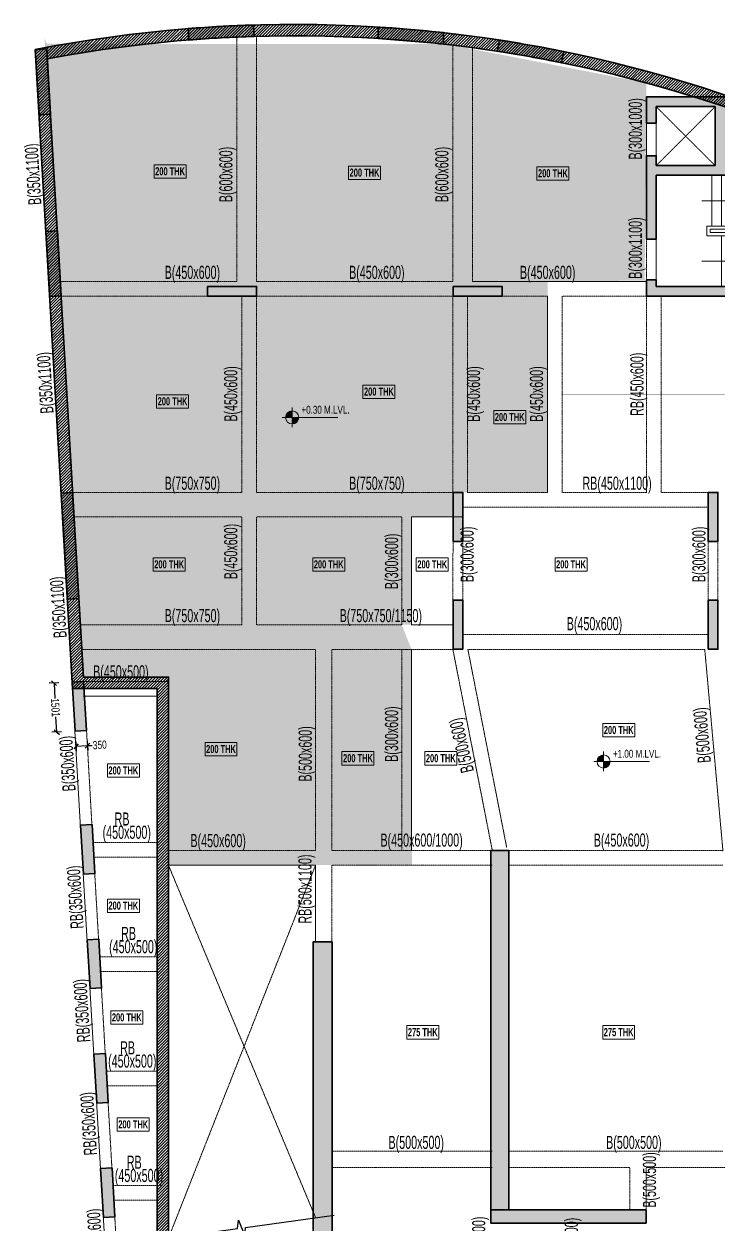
# Model space of a CAD drawing. Header units: millimetres. Extents: x -3 to 145534, y 75 to 63454.
# Drawn here: x -3 to 21210, y 25159 to 61841 of the extents above; entities that cross this region are included whole.
import ezdxf

# ---------------------------------------------------------------- set-up
doc = ezdxf.new("R2010")
doc.units = ezdxf.units.MM
doc.linetypes.add('HIDDEN', pattern=[0.375, 0.25, -0.125])
for name, color, linetype, lineweight in [('A-ANNO-DIMS', 8, 'Continuous', 15), ('A-DETL-MISC', 35, 'Continuous', 15), ('A-FLOR-IDEN', 11, 'Continuous', 9), ('A-HIDD-ABVE', 8, 'HIDDEN', 20), ('G-____-____-DIMS', 7, 'Continuous', 9), ('S-BEAM', 7, 'Continuous', 18), ('S-BEAM-IDEN', 2, 'Continuous', 9), ('S-COL HATCH', 9, 'Continuous', 0), ('S-COLS', 5, 'Continuous', 35)]:
    doc.layers.add(name, color=color, linetype=linetype, lineweight=lineweight)
doc.layers.add('changes', color=7, linetype='Continuous')
doc.layers.add('HATCH', color=8, linetype='Continuous')
doc.styles.add('Dim.s & Anno.(Misc.)', font='ARIALN.TTF')
doc.styles.add('SOBHA', font='swisscl.ttf')
doc.styles.add('Swis721 LtCn BT', font='swisscl.ttf', dxfattribs={"width": 0.9, "height": 233.355162})
doc.styles.add('Swis721 LtCn BT_1', font='swisscl.ttf', dxfattribs={"height": 240})
doc.styles.add('Swis721 LtCn BT_B', font='', dxfattribs={"width": 0.9, "height": 246.918336})
doc.styles.get('Swis721 LtCn BT_B').set_extended_font_data('Swis721 LtCn BT', bold=True)
doc.dimstyles.new('A-GFC-100', dxfattribs={"dimscale": 100, "dimtxt": 1.75, "dimasz": 1.5, "dimexe": 1.5, "dimexo": 0, "dimgap": 1, "dimtad": 1, "dimdsep": 46, "dimtxsty": 'Dim.s & Anno.(Misc.)', "dimblk": 'ARCHTICK', "dimcen": 0, "dimdle": 1.5, "dimclrd": 256, "dimclre": 8, "dimclrt": 6, "dimazin": 2, "dimtfac": 1, "dimtix": 1, "dimtmove": 2, "dimatfit": 3, "dimfxl": 1, "dimtolj": 1, "dimlwd": -1, "dimlwe": 9, "dimarcsym": 0})
doc.dimstyles.new('S-100', dxfattribs={"dimscale": 100, "dimtxt": 2.5, "dimasz": 1.5, "dimexe": 1.5, "dimexo": 1.5, "dimgap": 0.1, "dimtad": 0, "dimdec": 0, "dimrnd": 0.0005, "dimzin": 0, "dimdsep": 46, "dimtxsty": 'SOBHA', "dimblk": 'OBLIQUE', "dimcen": 0.09, "dimclrd": 8, "dimclre": 8, "dimclrt": 6, "dimadec": 0, "dimazin": 0, "dimtfac": 1, "dimtdec": 0, "dimtofl": 0, "dimtmove": 0, "dimatfit": 3, "dimfxl": 1.5, "dimfxlon": 1, "dimtolj": 1, "dimtzin": 0, "dimlwd": -1, "dimlwe": -1, "dimarcsym": 0})

# ---------------------------------------------------------------- blocks, each defined once
blk = doc.blocks.new('_ARCHTICK')
at = {"color": 0, "linetype": 'ByBlock', "const_width": 0.15}
blk.add_lwpolyline([(-0.5, -0.5), (0.5, 0.5)], dxfattribs=at)
blk = doc.blocks.new('Spot Elevations - M_Spot Elevation - Target Filled-23738-FIRST FLOOR  FRAMING PLAN _NTA_')
at = {"layer": 'G-____-____-DIMS'}
h = blk.add_hatch(color=256, dxfattribs=at)
edge = h.paths.add_edge_path(flags=0)
edge.add_line((0, 0), (-2, 0))
edge.add_arc((0, 0), 2, 90, 180, ccw=False)
edge.add_line((0, 2), (0, 0))
h = blk.add_hatch(color=256, dxfattribs=at)
edge = h.paths.add_edge_path(flags=0)
edge.add_line((0, 0), (2, 0))
edge.add_arc((0, 0), 2, 270, 360, ccw=False)
edge.add_line((0, -2), (0, 0))
for p, q in [((-3, 0), (14, 0)), ((0, -3), (0, 3))]:
    blk.add_line(p, q, dxfattribs=at)
blk.add_circle((0, 0), 2, dxfattribs=at)
blk = doc.blocks.new('A$C89844c14')
at = {"layer": 'S-COL HATCH', "transparency": 33554687}
h = blk.add_hatch(dxfattribs=at)
h.set_pattern_fill('ANSI31', color=256, scale=500)
h.set_pattern_definition([(45, (-31243118.95, 21573255.045), (-44.19417382, 44.19417382), [])])
edge = h.paths.add_edge_path()
edge.add_line((-12641, -10574), (46763, -10574))
edge.add_line((46763, -10574), (50159, -10424))
edge.add_line((50159, -10424), (50159, 18363))
edge.add_arc((65987, 101152), 84288, 235.33184, 259.17631, ccw=False)
edge.add_arc((-8443, 269), 41200, 49.9962, 101.0852)
edge.add_line((-16364, 40700), (-15224, 21151))
edge.add_line((-15224, 21151), (-12641, 21151))
edge.add_line((-12641, 21151), (-12641, -10574))
edge = h.paths.add_edge_path(flags=16)
edge.add_line((-12291, -10224), (46756, -10224))
edge.add_line((46756, -10224), (49809, -10089))
edge.add_line((49809, -10089), (49809, 18075))
edge.add_arc((65987, 101152), 84638, 235.32076, 258.98032, ccw=False)
edge.add_arc((-8443, 269), 40850, 49.9733, 100.6568)
edge.add_line((-15997, 40415), (-14893, 21501))
edge.add_line((-14893, 21501), (-12291, 21501))
edge.add_line((-12291, 21501), (-12291, -10224))
h = blk.add_hatch(color=256, dxfattribs=at)
h.dxf.hatch_style = 1
h.paths.add_polyline_path([(-9677, 41100), (-9696, 41450, 0.01185), (-11693, 41340), (-11674, 40991, -0.011949)])
h = blk.add_hatch(color=256, dxfattribs=at)
h.dxf.hatch_style = 1
h.paths.add_polyline_path([(-3883, 40864), (-3883, 41216, 0.011892), (-5883, 41384), (-5883, 41033, -0.011992)])
h = blk.add_hatch(color=256, dxfattribs=at)
h.dxf.hatch_style = 1
h.paths.add_polyline_path([(-16015, 40721), (-16364, 40700), (-16248, 38704), (-15898, 38724)])
h = blk.add_hatch(color=256, dxfattribs=at)
h.dxf.hatch_style = 1
h.paths.add_polyline_path([(-278, 40295), (-209, 40638, 0.011811), (-2178, 40990), (-2248, 40647, -0.01191)])
h = blk.add_hatch(color=256, dxfattribs=at)
h.dxf.hatch_style = 1
h.paths.add_polyline_path([(9117, 37152), (4718, 37152), (4718, 38941, 0.006139), (3765, 39252), (2318, 39252), (2318, 38452), (2618, 38452), (2618, 38952), (4418, 38952), (4418, 37152), (2618, 37152), (2618, 37452), (2318, 37452), (2318, 34902), (2618, 34902), (2618, 36852), (9618, 36852), (9618, 33452), (2618, 33452), (2618, 33652), (2318, 33652), (2318, 33152), (9918, 33152), (9918, 36760, 0.005461)])
h = blk.add_hatch(color=256, dxfattribs=at)
h.dxf.hatch_style = 1
h.paths.add_polyline_path([(4718, 39252), (3765, 39252, -0.006139), (4718, 38941)])
h = blk.add_hatch(color=256, dxfattribs=at)
h.dxf.hatch_style = 1
h.paths.add_polyline_path([(-15690, 35158), (-16040, 35137), (-15923, 33141), (-15574, 33161)])
h = blk.add_hatch(color=256, dxfattribs=at)
h.dxf.hatch_style = 1
h.paths.add_polyline_path([(-11098, 33452), (-11098, 33152), (-9598, 33152), (-9598, 33452)])
h = blk.add_hatch(color=256, dxfattribs=at)
h.dxf.hatch_style = 1
h.paths.add_polyline_path([(-3596, 33452), (-3596, 33152), (-2096, 33152), (-2096, 33452)])
h = blk.add_hatch(color=256, dxfattribs=at)
h.dxf.hatch_style = 1
h.paths.add_polyline_path([(-15224, 27151), (-15573, 27131), (-15384, 23886), (-15034, 23907)])
h = blk.add_hatch(color=256, dxfattribs=at)
h.dxf.hatch_style = 1
h.paths.add_polyline_path([(-3596, 25652), (-3296, 25652), (-3296, 27152), (-3596, 27152)])
h = blk.add_hatch(color=256, dxfattribs=at)
h.dxf.hatch_style = 1
h.paths.add_polyline_path([(-3596, 25652), (-3296, 25652), (-3296, 27152), (-3596, 27152)])
h = blk.add_hatch(color=256, dxfattribs=at)
h.dxf.hatch_style = 1
h.paths.add_polyline_path([(4204, 25652), (4504, 25652), (4504, 27152), (4204, 27152)])
h = blk.add_hatch(color=256, dxfattribs=at)
h.dxf.hatch_style = 1
h.paths.add_polyline_path([(4204, 25652), (4504, 25652), (4504, 27152), (4204, 27152)])
h = blk.add_hatch(color=256, dxfattribs=at)
h.dxf.hatch_style = 1
h.paths.add_polyline_path([(-3596, 22352), (-3296, 22352), (-3296, 23852), (-3596, 23852)])
h = blk.add_hatch(color=256, dxfattribs=at)
h.dxf.hatch_style = 1
h.paths.add_polyline_path([(-3596, 22352), (-3296, 22352), (-3296, 23852), (-3596, 23852)])
h = blk.add_hatch(color=256, dxfattribs=at)
h.dxf.hatch_style = 1
h.paths.add_polyline_path([(4204, 22352), (4504, 22352), (4504, 23852), (4204, 23852)])
h = blk.add_hatch(color=256, dxfattribs=at)
h.dxf.hatch_style = 1
h.paths.add_polyline_path([(4204, 22352), (4504, 22352), (4504, 23852), (4204, 23852)])
h = blk.add_hatch(color=256, dxfattribs=at)
h.dxf.hatch_style = 1
h.paths.add_polyline_path([(-15235, 21349), (-15148, 19852), (-14798, 19872), (-14886, 21370)])
h = blk.add_hatch(color=256, dxfattribs=at)
h.dxf.hatch_style = 1
h.paths.add_polyline_path([(-14979, 16967), (-14892, 15470), (-14543, 15490), (-14630, 16988)])
h = blk.add_hatch(color=256, dxfattribs=at)
h.dxf.hatch_style = 1
h.paths.add_polyline_path([(-14775, 13467), (-14688, 11970), (-14338, 11990), (-14426, 13488)])
h = blk.add_hatch(color=256, dxfattribs=at)
h.dxf.hatch_style = 1
h.paths.add_polyline_path([(-14571, 9967), (-14484, 8470), (-14134, 8490), (-14222, 9988)])
h = blk.add_hatch(color=256, dxfattribs=at)
h.dxf.hatch_style = 1
h.paths.add_polyline_path([(-14367, 6467), (-14279, 4970), (-13930, 4990), (-14017, 6488)])
at = {"layer": 'S-COLS'}
for p, q in [((4718, 39252, 0), (2318, 39252, 0)), ((2618, 38952), (4418, 38952, 0)), ((4418, 37152, 0), (4418, 38952, 0)), ((4418, 37152, 0), (2618, 37152)), ((2618, 36852), (9618, 36852)), ((2618, 34902), (2618, 36852)), ((2318, 34902), (2618, 34902)), ((2318, 33652), (2318, 33152)), ((2618, 33652), (2318, 33652)), ((2618, 33452), (2618, 33652)), ((9618, 33452), (2618, 33452)), ((2318, 33152), (9918, 33152))]:
    blk.add_line(p, q, dxfattribs=at)
at = {"layer": 'S-COLS', "elevation": 0}
for points in [[(-12641, -10574), (46763, -10574), (50159, -10424), (50159, 18363, -0.104418), (18042, 31828, 0.226686), (-16364, 40700), (-15224, 21151), (-12641, 21151)], [(-12291, -10224), (46756, -10224), (49809, -10089), (49809, 18075, -0.103603), (17829, 31550, 0.224825), (-15997, 40415), (-14893, 21501), (-12291, 21501)]]:
    blk.add_lwpolyline(points, format="xyb", close=True, dxfattribs=at)
for points in [[(-9696, 41450, 0.01185), (-11693, 41340), (-11674, 40991, -0.011949), (-9677, 41100), (-9696, 41450)], [(-5883, 41384, -0.011892), (-3883, 41216), (-3883, 40864, 0.011992), (-5883, 41033), (-5883, 41384)], [(-278, 40295), (-209, 40638, 0.011811), (-2178, 40990), (-2248, 40647, -0.01191), (-278, 40295)]]:
    blk.add_lwpolyline(points, format="xyb", dxfattribs=at)
for points in [[(-16364, 40700), (-16015, 40721), (-15898, 38724), (-16248, 38704)], [(-16040, 35137), (-15690, 35158), (-15574, 33161), (-15923, 33141)], [(-11098, 33452), (-11098, 33152), (-9598, 33152), (-9598, 33452)], [(-3596, 33452), (-3596, 33152), (-2096, 33152), (-2096, 33452)], [(-15573, 27131), (-15224, 27151), (-15034, 23907), (-15384, 23886)], [(-3596, 25652), (-3296, 25652), (-3296, 27152), (-3596, 27152)], [(-3596, 25652), (-3296, 25652), (-3296, 27152), (-3596, 27152)], [(4204, 25652), (4504, 25652), (4504, 27152), (4204, 27152)], [(4204, 25652), (4504, 25652), (4504, 27152), (4204, 27152)], [(-3596, 22352), (-3296, 22352), (-3296, 23852), (-3596, 23852)], [(-3596, 22352), (-3296, 22352), (-3296, 23852), (-3596, 23852)], [(4204, 22352), (4504, 22352), (4504, 23852), (4204, 23852)], [(4204, 22352), (4504, 22352), (4504, 23852), (4204, 23852)], [(-15235, 21349), (-14886, 21370), (-14798, 19872), (-15148, 19852)], [(-14979, 16967), (-14630, 16988), (-14543, 15490), (-14892, 15470)], [(-14775, 13467), (-14426, 13488), (-14338, 11990), (-14688, 11970)], [(-14571, 9967), (-14222, 9988), (-14134, 8490), (-14484, 8470)], [(-14367, 6467), (-14017, 6488), (-13930, 4990), (-14279, 4970)]]:
    blk.add_lwpolyline(points, close=True, dxfattribs=at)
for points in [[(2618, 38952), (2618, 38452), (2318, 38452), (2318, 39252)], [(2618, 37152), (2618, 37452), (2318, 37452), (2318, 34902)]]:
    blk.add_lwpolyline(points, dxfattribs=at)
blk = doc.blocks.new('A$C0921b736')
at = {"layer": 'S-COL HATCH', "transparency": 33554687}
h = blk.add_hatch(color=256, dxfattribs=at)
h.dxf.hatch_style = 1
h.paths.add_polyline_path([(5425, 11675), (5425, 11275), (10175, 11275), (10175, 11675)])
h.paths.add_polyline_path([(5425, 11675), (5975, 11675), (5975, 22675), (5425, 22675)])
h = blk.add_hatch(color=256, dxfattribs=at)
h.dxf.hatch_style = 1
h.paths.add_polyline_path([(5785, 8375), (5785, 9275), (5385, 9275), (5385, 8775), (575, 8775), (575, 19875), (0, 19879), (0, 8375)])
at = {"layer": 'S-COLS'}
blk.add_lwpolyline([(5425, 11675), (5425, 22675), (5975, 22675), (5975, 11675), (5425, 11675)], dxfattribs=at)
blk.add_lwpolyline([(0, 8379), (5785, 8375), (5785, 9275), (5385, 9275), (5385, 8775), (575, 8775), (575, 19875), (0, 19879)], close=True, dxfattribs=at)
at = {"layer": 'S-COLS', "elevation": 0}
blk.add_lwpolyline([(10175, 11675), (5425, 11675), (5425, 11275), (10175, 11275)], close=True, dxfattribs=at)
blk = doc.blocks.new('_OBLIQUE')
at = {"color": 0, "linetype": 'ByBlock'}
blk.add_line((-0.5, -0.5), (0.5, 0.5), dxfattribs=at)
blk = doc.blocks.new('*D27')
at = {"layer": 'changes', "color": 8, "transparency": 16777216}
for p, q in [((1577, 39893), (1594, 39593)), ((1586, 39743), (1935, 39763)), ((1926, 39913), (1944, 39614)), ((1935, 39763), (2085, 39772))]:
    blk.add_line(p, q, dxfattribs=at)
at = {"layer": 'changes', "color": 8, "transparency": 16777216, "xscale": 150, "yscale": 150, "zscale": 150}
for p, rotation in [((1586, 39743), 183.3390003733006), ((1935, 39763), 3.339000373300581)]:
    blk.add_blockref('_OBLIQUE', p, dxfattribs=dict(at, rotation=rotation))
at = {"layer": 'changes', "color": 6, "transparency": 16777216, "insert": (2313, 39785), "char_height": 250, "attachment_point": 5, "rotation": 3.339, "style": 'SOBHA'}
blk.add_mtext('\\A1;350', dxfattribs=at)
blk = doc.blocks.new('*D28')
at = {"layer": 'changes', "color": 8, "transparency": 16777216}
for p, q in [((1064, 41686), (765, 41670)), ((914, 41678), (940, 41209)), ((998, 40179), (972, 40647)), ((1147, 40187), (848, 40171))]:
    blk.add_line(p, q, dxfattribs=at)
at = {"layer": 'changes', "color": 8, "transparency": 16777216, "xscale": 150, "yscale": 150, "zscale": 150}
for p, rotation in [((914, 41678), 93.17328920307547), ((998, 40179), 273.1732892030755)]:
    blk.add_blockref('_OBLIQUE', p, dxfattribs=dict(at, rotation=rotation))
at = {"layer": 'changes', "color": 6, "transparency": 16777216, "insert": (956, 40928), "char_height": 250, "attachment_point": 5, "rotation": 273.1733, "style": 'SOBHA'}
blk.add_mtext('\\A1;1501', dxfattribs=at)
blk = doc.blocks.new('A$Cf8d4ec59')
at = {"layer": 'A-DETL-MISC'}
for p, q in [((-5300, 0), (-5300, -1550)), ((-5000, 0), (-5000, -1550)), ((-4700, 0), (-4700, -1550)), ((-4400, 0), (-4400, -1550)), ((-4100, 0), (-4100, -1550)), ((-3800, 0), (-3800, -1550)), ((-3500, 0), (-3500, -1550)), ((-3200, 0), (-3200, -1550)), ((-2900, 0), (-2900, -1550)), ((-2600, 0), (-2600, -1550)), ((-2300, 0), (-2300, -1550)), ((-2000, 0), (-2000, -1550)), ((-1700, 0), (-1700, -1550)), ((-5000, -3400), (-5000, -1850)), ((-4700, -3400), (-4700, -1850)), ((-4400, -3400), (-4400, -1850)), ((-4100, -3400), (-4100, -1850)), ((-3800, -3400), (-3800, -1850)), ((-3500, -3400), (-3500, -1850)), ((-3200, -3400), (-3200, -1850)), ((-2900, -3400), (-2900, -1850)), ((-2600, -3400), (-2600, -1850)), ((-2300, -3400), (-2300, -1850)), ((-2000, -3400), (-2000, -1850)), ((-1700, -3400), (-1700, -1850))]:
    blk.add_line(p, q, dxfattribs=at)
for points in [[(-1550, -1550), (-1550, -1850), (-5450, -1850), (-5450, -1550)], [(-1650, -1650), (-1650, -1750), (-5350, -1750), (-5350, -1650)]]:
    blk.add_lwpolyline(points, close=True, dxfattribs=at)
at = {"layer": 'A-ANNO-DIMS', "ltscale": 500}
for points in [[(-1400, -775), (-5600, -775)], [(-5600, -2625), (-1424, -2625)]]:
    blk.add_leader(points, dimstyle='A-GFC-100', override={"dimasz": 0.002, "dimtad": 0, "dimfxl": 0.18, "dimarcsym": 1}, dxfattribs=at)

msp = doc.modelspace()

# ---------------------------------------------------------------- hatches: boundary and pattern name
at = {"layer": 'HATCH'}
h = msp.add_hatch(dxfattribs=at)
h.set_pattern_fill('TRIANG', color=9, scale=1500)
h.set_pattern_definition([(60, (-31346307.3, 21493595.5), (-281.2499995, 487.1392893), [281.25, -281.25]), (120, (-31346307.3, 21493595.5), (-562.4999995, 3e-07), [281.25, -281.25]), (0, (-31346447.93, 21493839.05), (281.25, 487.139289), [281.25, -281.25])])
edge = h.paths.add_edge_path()
edge.add_line((11752.9, 36109.3), (4414.6, 36109.3))
edge.add_line((4414.6, 36109.3), (4414.6, 41860.5))
edge.add_line((4414.6, 41860.5), (1812.6, 41860.5))
edge.add_line((1812.6, 41860.5), (621.9, 61412.7))
edge.add_line((621.9, 61412.7), (692.9, 61235.3))
edge.add_line((692.9, 61235.3), (12934, 61223.1))
edge.add_line((12934, 61223.1), (19024.8, 60036.1))
edge.add_line((19024.8, 60036.1), (18966.8, 53991.5))
edge.add_line((18966.8, 53991.5), (15999, 53959.3))
edge.add_line((15999, 53959.3), (15999, 47510.5))
edge.add_line((15999, 47510.5), (13125.9, 47509.3))
edge.add_line((13125.9, 47509.3), (13110.1, 46759.3))
edge.add_line((13110.1, 46759.3), (11842.1, 46759.3))
edge.add_line((11842.1, 46759.3), (11842.1, 43459.3))
edge.add_line((11842.1, 43459.3), (11542.1, 43459.3))
edge.add_line((11542.1, 43459.3), (11842.1, 42709.3))
edge.add_line((11842.1, 42709.3), (11860.4, 36109.3))

# ---------------------------------------------------------------- linework, layer by layer
at = {"elevation": 0}
msp.add_lwpolyline([(4141.5, 24654.8), (6522.2, 24987.7), (6549.5, 25244), (6742.5, 24766.1), (6769.8, 25022.3), (9480.1, 25401.3)], dxfattribs=at)
at = {"layer": 'A-FLOR-IDEN', "color": 8, "flags": 128}
for points in [[(4951.3, 57536.6), (4951.3, 57124.8), (3973.8, 57124.8), (3973.8, 57536.6)], [(4951.3, 57536.6), (4951.3, 57124.8), (3973.8, 57124.8), (3973.8, 57536.6)], [(10893.8, 57495.6), (10893.8, 57083.8), (9916.3, 57083.8), (9916.3, 57495.6)], [(10893.8, 57495.6), (10893.8, 57083.8), (9916.3, 57083.8), (9916.3, 57495.6)], [(16653.8, 57474.6), (16653.8, 57062.8), (15676.3, 57062.8), (15676.3, 57474.6)], [(16653.8, 57474.6), (16653.8, 57062.8), (15676.3, 57062.8), (15676.3, 57474.6)], [(11334.3, 50796.1), (11334.3, 50384.3), (10356.8, 50384.3), (10356.8, 50796.1)], [(11334.3, 50796.1), (11334.3, 50384.3), (10356.8, 50384.3), (10356.8, 50796.1)], [(5026.8, 50499.1), (5026.8, 50087.3), (4049.3, 50087.3), (4049.3, 50499.1)], [(5026.8, 50499.1), (5026.8, 50087.3), (4049.3, 50087.3), (4049.3, 50499.1)], [(15332.4, 50018.5), (15332.4, 49606.7), (14354.9, 49606.7), (14354.9, 50018.5)], [(15332.4, 50018.5), (15332.4, 49606.7), (14354.9, 49606.7), (14354.9, 50018.5)], [(18665.3, 40442.6), (18665.3, 40030.8), (17687.8, 40030.8), (17687.8, 40442.6)], [(18665.3, 40442.6), (18665.3, 40030.8), (17687.8, 40030.8), (17687.8, 40442.6)], [(6507.3, 39861.1), (6507.3, 39449.3), (5529.8, 39449.3), (5529.8, 39861.1)], [(6507.3, 39861.1), (6507.3, 39449.3), (5529.8, 39449.3), (5529.8, 39861.1)], [(10694.3, 39581.1), (10694.3, 39169.3), (9716.8, 39169.3), (9716.8, 39581.1)], [(10694.3, 39581.1), (10694.3, 39169.3), (9716.8, 39169.3), (9716.8, 39581.1)], [(13225.8, 39581.1), (13225.8, 39169.3), (12248.3, 39169.3), (12248.3, 39581.1)], [(13225.8, 39581.1), (13225.8, 39169.3), (12248.3, 39169.3), (12248.3, 39581.1)], [(3522.5, 39206.3), (3522.5, 38794.5), (2545, 38794.5), (2545, 39206.3)], [(3522.5, 35071.8), (3522.5, 34660), (2545, 34660), (2545, 35071.8)], [(3627.5, 31651.8), (3627.5, 31240), (2650, 31240), (2650, 31651.8)], [(11698.2, 31199.6), (11698.2, 30787.8), (12675.7, 30787.8), (12675.7, 31199.6)], [(17685.2, 31199.6), (17685.2, 30787.8), (18662.7, 30787.8), (18662.7, 31199.6)], [(3825, 28379.3), (3825, 27967.5), (2847.5, 27967.5), (2847.5, 28379.3)]]:
    msp.add_lwpolyline(points, close=True, dxfattribs=at)
at = {"layer": 'A-FLOR-IDEN', "color": 8, "elevation": 0, "flags": 128}
for points in [[(4923.6, 45511.8), (4923.6, 45099.9), (3946.1, 45099.9), (3946.1, 45511.8)], [(4923.6, 45511.8), (4923.6, 45099.9), (3946.1, 45099.9), (3946.1, 45511.8)], [(9800.1, 45511.8), (9800.1, 45099.9), (8822.6, 45099.9), (8822.6, 45511.8)], [(9800.1, 45511.8), (9800.1, 45099.9), (8822.6, 45099.9), (8822.6, 45511.8)], [(12966.1, 45511.8), (12966.1, 45099.9), (11988.6, 45099.9), (11988.6, 45511.8)], [(12966.1, 45511.8), (12966.1, 45099.9), (11988.6, 45099.9), (11988.6, 45511.8)], [(17206.1, 45511.8), (17206.1, 45099.9), (16228.6, 45099.9), (16228.6, 45511.8)], [(17206.1, 45511.8), (17206.1, 45099.9), (16228.6, 45099.9), (16228.6, 45511.8)]]:
    msp.add_lwpolyline(points, close=True, dxfattribs=at)
at = {"layer": 'A-HIDD-ABVE', "linetype": 'HIDDEN'}
for p, q in [((19320.6, 59310.4, 0), (21120.6, 57510.4, 0)), ((19320.6, 57510.4, 0), (21120.6, 59310.4, 0)), ((4410.8, 36109.3), (8910.4, 25321.7, 0)), ((4410.8, 24692.5), (8910.4, 36109.3))]:
    msp.add_line(p, q, dxfattribs=at)
at = {"layer": 'S-BEAM', "linetype": 'HIDDEN'}
for p, q in [((6503.8, 53959.3), (6503.8, 61472.1)), ((7103.8, 53959.3), (7103.8, 61478.2)), ((13106.2, 53959.3, 0), (13106.2, 61188.6, 0)), ((13706.2, 53959.3, 0), (13706.2, 61112.4, 0)), ((19020.6, 55259.3, 0), (19020.6, 54009.3, 0)), ((1102.8, 53959.3), (6503.8, 53959.3)), ((7103.8, 53959.3), (13106.2, 53959.3)), ((1128.6, 53509.3), (14073, 53509.3)), ((6654.3, 47509.3, 0), (6654.3, 53510.4, 0)), ((7104.3, 47510.5, 0), (7104.3, 53510.4, 0)), ((13106.2, 47509.3, 0), (13106.2, 53509.3, 0)), ((13556.2, 47509.3, 0), (13556.2, 53509.3, 0)), ((13556.2, 53509.3), (15999, 53509.3)), ((16449, 53509.3), (19020.6, 53509.3, 0)), ((16449, 47509.3), (16449, 53509.3)), ((19020.6, 47509.3, 0), (19020.6, 53509.3, 0)), ((19470.6, 47509.3, 0), (19470.6, 53509.3, 0)), ((1479.1, 47509.3), (6654.3, 47509.3)), ((7103.8, 47509.3), (13406.2, 47509.3)), ((13556.2, 47509.3), (15999, 47509.3)), ((16449, 47509.3), (19020.6, 47509.3)), ((19470.6, 47509.3), (20910.1, 47509.3)), ((13406.2, 47059.3), (20905.8, 47059.3)), ((1522.9, 46759.3), (6654.3, 46759.3)), ((6654.3, 43459.3, 0), (6654.3, 46760.5, 0)), ((7104.3, 43459.3, 0), (7104.3, 46760.5, 0)), ((7104.3, 46759.3), (11542.1, 46759.3)), ((11542.1, 43459.3, 0), (11542.1, 46759.3, 0)), ((13106.2, 44210.5, 0), (13110.9, 46010.5, 0)), ((13406.2, 44210.5, 0), (13406.2, 46010.5, 0)), ((20905.8, 44210.5, 0), (20910.5, 46010.5, 0)), ((21205.8, 44210.5, 0), (21205.8, 46010.5, 0)), ((1715, 43459.3), (6654.3, 43459.3)), ((7104.3, 43459.3), (11542.1, 43459.3)), ((13405.8, 43459.3), (13406.2, 43459.3)), ((20905.8, 43159.3), (13406.2, 43159.3)), ((1758.7, 42709.3), (8910.4, 42709.3)), ((8910.4, 36559.3), (8910.4, 42709.3)), ((9410.4, 42709.3), (13106.2, 42709.3)), ((9410.4, 36559.3), (9410.4, 42709.3)), ((11542.1, 36559.3, 0), (11542.1, 42709.3, 0)), ((14310.4, 36559.3), (13106.2, 42709.3, 0)), ((14752, 36645.8), (13564.5, 42710.5, 0)), ((20805.3, 42709.3), (13564.8, 42709.3)), ((20805.3, 42709.3, 0), (21361.4, 36536.9, 0)), ((4410.8, 41727.9, 0), (1807.7, 41727.9, 0)), ((2107.5, 36804.3), (4039, 36804.3)), ((2133.8, 36354.3), (4060.8, 36354.3)), ((4410.8, 36559.3), (8910.4, 36559.3)), ((9410.4, 36559.3), (14310.4, 36559.3)), ((14810.4, 36559.3), (21360.3, 36559.3, 0)), ((2143.8, 36109.3, 0), (2307.6, 33301.7, 0)), ((9410.4, 33759.3), (9410.4, 36109.3)), ((9410.4, 36109.3), (14310.4, 36109.3)), ((10180.4, 36109.3), (10709.9, 36109.3)), ((14810.4, 36109.3), (21360.3, 36109.3)), ((2307.5, 33304.3), (4060.8, 33304.3)), ((2333.7, 32854.3), (4060.8, 32854.3)), ((2511.7, 29804.3), (4060.8, 29804.3)), ((2537.9, 29354.3), (4060.8, 29354.3)), ((14310.4, 27359.3), (9410.4, 27359.3)), ((14810.4, 27359.3), (21360.3, 27359.3)), ((14310.4, 26859.3), (9410.4, 26859.3)), ((14810.4, 26859.3), (18510.4, 26859.3)), ((18510.4, 25559.3, 0), (18510.4, 26859.3, 0)), ((19010.4, 26859.3), (26680.4, 26859.3)), ((19010.4, 25559.3, 0), (19010.4, 26859.3, 0)), ((2715.9, 26304.3), (4060.8, 26304.3)), ((2742.1, 25854.3), (4060.8, 25854.3))]:
    msp.add_line(p, q, dxfattribs=at)
at = {"layer": 'S-BEAM'}
for p, q in [((19020.6, 58809.3, 0), (19020.6, 57809.3, 0)), ((19320.6, 58809.3, 0), (19320.6, 57809.3, 0)), ((19320.6, 55259.3, 0), (19320.6, 54009.3, 0)), ((13706.2, 53959.3), (19020.6, 53959.3)), ((15999, 47509.3), (15999, 53509.3)), ((11842.1, 43459.3, 0), (11842.1, 46759.3, 0)), ((11842.1, 46759.3), (13406.2, 46759.3)), ((11842.1, 43459.3), (13106.2, 43459.3)), ((11842.1, 36559.3, 0), (11842.1, 42710.5, 0)), ((4060.8, 41277.9, 0), (1807.7, 41277.9, 0)), ((4410.8, 36109.3), (8910.4, 36109.3)), ((8910.4, 33759.3), (8910.4, 36109.3))]:
    msp.add_line(p, q, dxfattribs=at)
at = {"layer": 'S-BEAM', "const_width": 12.5, "elevation": 0}
msp.add_lwpolyline([(16449, 50509.3), (30481.2, 50509.3)], dxfattribs=at)
at = {"layer": 'S-BEAM', "ltscale": 250000, "elevation": 0}
msp.add_lwpolyline([(1554, 40209.8), (3533.2, 6285.3)], dxfattribs=at)
at = {"layer": 'S-BEAM', "linetype": 'HIDDEN', "elevation": 0}
for points in [[(1908.1, 40230.4), (2117.5, 36559.3)], [(2333.9, 32851.7), (2511.8, 29801.7)], [(2538.1, 29351.7), (2716, 26301.7)], [(2742.3, 25851.7), (2920.2, 22801.7)]]:
    msp.add_lwpolyline(points, dxfattribs=at)

# ---------------------------------------------------------------- block references
at = {"layer": 'changes'}
msp.add_blockref('A$C0921b736', (8839.2, 13884.1, 0), dxfattribs=at)
at = {"layer": 'G-____-____-DIMS', "xscale": 99.99999999999991, "yscale": 99.99999999999991, "zscale": 99.99999999999991}
for p in [(8192.6, 49803.5, 0), (17713.5, 39279.1)]:
    msp.add_blockref('Spot Elevations - M_Spot Elevation - Target Filled-23738-FIRST FLOOR  FRAMING PLAN _NTA_', p, dxfattribs=at)
at = {"layer": 'S-BEAM-IDEN'}
msp.add_blockref('A$Cf8d4ec59', (26320.6, 57209.3, 0), dxfattribs=at)
at = {"layer": 'S-COL HATCH', "color": 4}
msp.add_blockref('A$C89844c14', (16706, 20359.3), dxfattribs=at)

# ---------------------------------------------------------------- texts
at = {"layer": 'A-FLOR-IDEN', "color": 1, "char_height": 246.92, "width": 1155, "attachment_point": 2, "line_spacing_factor": 0.964267, "style": 'Swis721 LtCn BT_B'}
for s, insert in [('200 THK', (4462.6, 57458.6)), ('200 THK', (4462.6, 57458.6)), ('200 THK', (10405.1, 57417.6)), ('200 THK', (10405.1, 57417.6)), ('200 THK', (16165.1, 57396.6)), ('200 THK', (16165.1, 57396.6)), ('200 THK', (10845.6, 50718.1)), ('200 THK', (10845.6, 50718.1)), ('200 THK', (4538.1, 50421.1)), ('200 THK', (4538.1, 50421.1)), ('200 THK', (14843.7, 49940.5)), ('200 THK', (14843.7, 49940.5)), ('200 THK', (4434.8, 45433.7)), ('200 THK', (4434.8, 45433.7)), ('200 THK', (9311.3, 45433.7)), ('200 THK', (9311.3, 45433.7)), ('200 THK', (12477.3, 45433.7)), ('200 THK', (12477.3, 45433.7)), ('200 THK', (16717.3, 45433.7)), ('200 THK', (16717.3, 45433.7)), ('200 THK', (18176.6, 40364.6)), ('200 THK', (18176.6, 40364.6)), ('200 THK', (6018.6, 39783.1)), ('200 THK', (6018.6, 39783.1)), ('200 THK', (10205.6, 39503.1)), ('200 THK', (10205.6, 39503.1)), ('200 THK', (12737.1, 39503.1)), ('200 THK', (12737.1, 39503.1)), ('200 THK', (3033.8, 39128.3)), ('200 THK', (3033.8, 34993.8)), ('200 THK', (3138.8, 31573.8)), ('275 THK', (12187, 31121.6)), ('275 THK', (18174, 31121.6)), ('200 THK', (3336.3, 28301.3))]:
    msp.add_mtext(s, dxfattribs=dict(at, insert=insert))
at = {"layer": 'G-____-____-DIMS', "color": 1, "insert": (8478, 50159.1, 0), "char_height": 240, "width": 1683.881, "attachment_point": 1, "line_spacing_factor": 0.970126, "style": 'Swis721 LtCn BT_1'}
msp.add_mtext('+0.30 M.LVL.', dxfattribs=at)
at = {"layer": 'G-____-____-DIMS', "insert": (17998.9, 39634.7), "char_height": 240, "width": 1683.881, "attachment_point": 1, "line_spacing_factor": 0.970126, "style": 'Swis721 LtCn BT_1'}
msp.add_mtext('+1.00 M.LVL.', dxfattribs=at)
at = {"layer": 'S-BEAM-IDEN', "style": 'Swis721 LtCn BT', "width": 0.8}
for s, rotation, p in [('B(300x1000)', 90, (18883.4, 57693.8, 0)), ('B(350x1100)', 93.60442, (530.5, 56317.4, 0)), ('B(600x600)', 90, (6366.7, 56387.4)), ('B(600x600)', 90, (12969.1, 56387.4, 0)), ('B(300x1100)', 90, (18883.4, 54046, 0)), ('B(450x600)', 360, (4296, 54042.6)), ('B(450x600)', 360, (9933.7, 54042.6)), ('B(450x600)', 360, (15156.1, 54042.6)), ('B(350x1100)', 93.60442, (902.7, 49937.7, 0)), ('RB(450x600)', 90, (18933.7, 49852, 0)), ('B(450x600)', 90, (6517.1, 49674.1, 0)), ('B(450x600)', 90, (13935.9, 49672.9)), ('B(450x600)', 90, (15861.8, 49672.9)), ('B(750x750)', 360, (4296, 47592.6)), ('B(750x750)', 360, (9933.7, 47592.6)), ('RB(450x1100)', 360, (17067.5, 47592.6, 0)), ('B(450x600)', 90, (6517.1, 44853.3, 0)), ('B(300x600)', 90, (11431.2, 44553.6, 0)), ('B(300x600)', 90, (13741.4, 44767.1)), ('B(300x600)', 90, (20826, 44767.1)), ('B(350x1100)', 93.60442, (1303.4, 43070.1, 0)), ('B(750x750)', 360, (4296, 43542.6)), ('B(750x750/1150)', 360, (9644.8, 43542.6)), ('B(450x600)', 360, (16585.9, 43295.3)), ('B(450x500)', 360, (2109.3, 41820.8, 0)), ('B(300x600)', 90, (11431.2, 39267.6, 0)), ('B(500x600)', 95.07956, (20994.4, 39256, 0)), ('B(500x600)', 103.06395, (13754.3, 38987.5)), ('B(350x600)', 93.60442, (1576.8, 38379.1, 0)), ('B(500x600)', 90, (8792.8, 38661.9)), ('RB', 360, (2765.7, 37318.7, 0)), ('(450x500)', 360, (2399.3, 36913.8, 0)), ('B(450x600)', 360, (5082.8, 36658.4)), ('RB(500x1100)', 90, (8784.8, 34318.1)), ('RB(350x600)', 93.60442, (1822.4, 34174.8, 0)), ('RB', 360, (2965.7, 33818.7, 0)), ('(450x500)', 360, (2599.2, 33413.8, 0)), ('RB(350x600)', 93.60442, (2024.9, 30703.2, 0)), ('RB', 360, (2935.4, 30318.7, 0)), ('(450x500)', 360, (2568.9, 29913.8, 0)), ('RB(350x600)', 93.60442, (2231, 27244.3, 0)), ('B(500x500)', 360, (11137.7, 27426)), ('B(500x500)', 360, (17789.7, 27426)), ('RB', 360, (3139.6, 26818.7, 0)), ('B(500x500)', 90, (19315.6, 25627.9)), ('(450x500)', 360, (2773.1, 26413.8, 0)), ('RB(350x600)', 93.60442, (2434.7, 23679.3, 0)), ('B(400x1100)', 90, (14094.8, 23477.3)), ('B(300x1100)', 90, (16927.1, 23441.8))]:
    msp.add_text(s, height=400, rotation=rotation, dxfattribs=at).set_placement(p)
for s, p in [('B(450x600/1000)', (10891.1, 36674.3)), ('B(450x600)', (17412.1, 36674.3))]:
    msp.add_text(s, height=400, dxfattribs=at).set_placement(p)

# ---------------------------------------------------------------- dimensions: what is measured, and where the dimension line sits
at = {"layer": 'changes'}
for p1, p2, distance, picture, middle in [((1554, 40209.8, 0), (1470.9, 41708.7, 0), 557.3, '*D28', (956, 40928.4)), ((1558.2, 40211.2, 0), (1907.6, 40231.6, 0), -469, '*D27', (2312.9, 39785.4))]:
    dim = msp.add_aligned_dim(p1=p1, p2=p2, distance=distance, dimstyle='S-100', dxfattribs=at)
    dim.commit()
    dim.dimension.update_dxf_attribs({"geometry": picture, "text_midpoint": middle})

doc.saveas('drawing.dxf')
